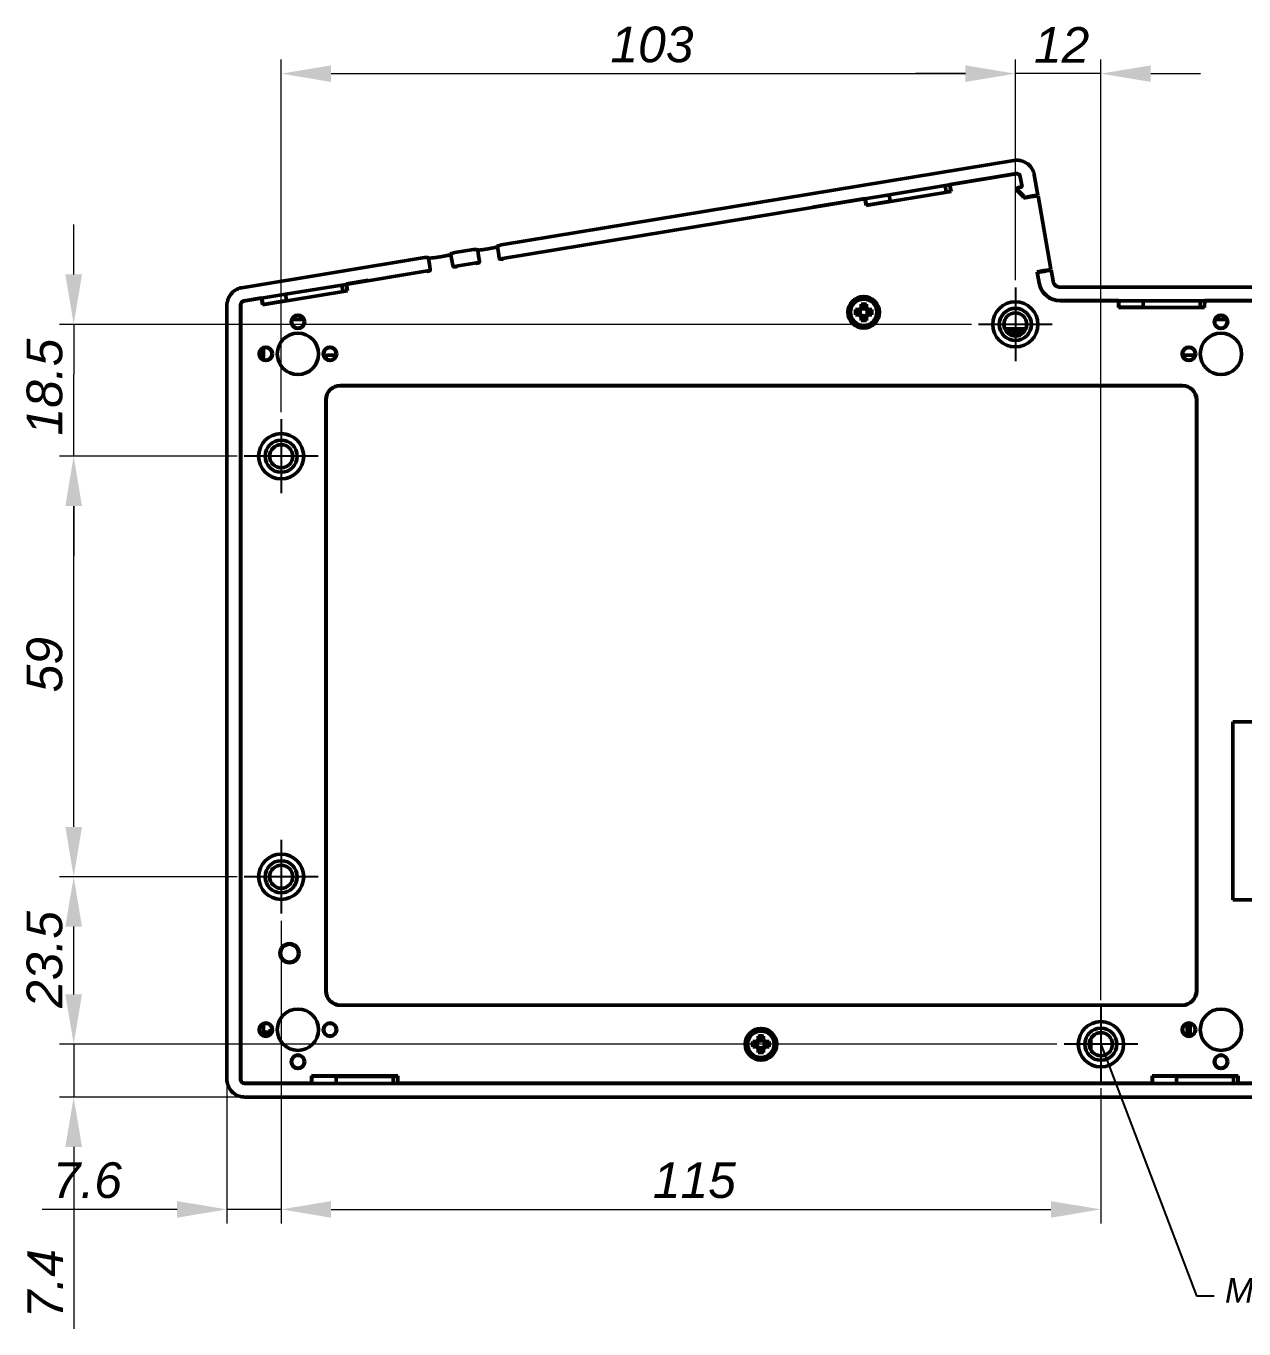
# Model space of a CAD drawing. Header units: millimetres. Extents: x 312 to 655, y 307 to 492.
# Drawn here: x 312.5 to 483.4, y 309.4 to 492.2 of the extents above; entities that cross this region are included whole.
import ezdxf

# ---------------------------------------------------------------- set-up
doc = ezdxf.new("R2010")
doc.units = ezdxf.units.MM
for name, color, linetype, lineweight in [('Center Mark(PEC)', 7, 'Continuous', 25), ('Dimensions(PEC)', 7, 'Continuous', 25), ('Symbols(PEC)', 7, 'Continuous', 25), ('Visible Edges(PEC)', 7, 'Continuous', 50)]:
    doc.layers.add(name, color=color, linetype=linetype, lineweight=lineweight)
doc.styles.add('ISO', font='')
doc.styles.get('ISO').set_extended_font_data('Arial', italic=True)
doc.dimstyles.new('PEC', dxfattribs={"dimtxt": 5, "dimasz": 7, "dimexe": 2, "dimexo": 1, "dimgap": 1.5, "dimtad": 1, "dimdec": 1, "dimrnd": 1e-08, "dimdsep": 46, "dimtxsty": 'ISO', "dimcen": 0.09, "dimdle": 6, "dimclrd": 7, "dimclre": 7, "dimclrt": 7, "dimazin": 3, "dimtfac": 0.5, "dimtdec": 3, "dimtmove": 0, "dimatfit": 3, "dimfxl": 1, "dimtolj": 1, "dimlwd": 15, "dimlwe": 15, "dimarcsym": 0})
doc.dimstyles.new('PEC$7', dxfattribs={"dimtxt": 5, "dimasz": 2.5, "dimexe": 2, "dimexo": 1, "dimgap": 1.5, "dimtad": 1, "dimdec": 1, "dimrnd": 1e-08, "dimdsep": 46, "dimtxsty": 'ISO', "dimcen": 0.09, "dimdle": 6, "dimclrd": 7, "dimclre": 7, "dimclrt": 7, "dimazin": 3, "dimtfac": 0.5, "dimtdec": 3, "dimtmove": 0, "dimatfit": 3, "dimfxl": 1, "dimtolj": 1, "dimlwd": 25, "dimlwe": 15, "dimarcsym": 0})

# ---------------------------------------------------------------- blocks, each defined once
blk = doc.blocks.new('*D22')
at = {"layer": 'Defpoints', "color": 0, "linetype": 'Continuous', "transparency": 16777216}
for p in [(348.28, 367.65), (463.28, 344.15), (463.28, 326.15)]:
    blk.add_point(p, dxfattribs=at)
at = {"layer": 'Dimensions(PEC)', "color": 7, "linetype": 'Continuous', "lineweight": 15, "transparency": 16777216}
for p, q in [((348.28, 366.65), (348.28, 324.15)), ((463.28, 343.15), (463.28, 324.15)), ((355.28, 326.15), (456.28, 326.15))]:
    blk.add_line(p, q, dxfattribs=at)
at = {"layer": 'Dimensions(PEC)', "color": 7, "linetype": 'Continuous', "transparency": 16777216}
for points in [[(355.28, 327.31), (355.28, 324.98), (348.28, 326.15)], [(456.28, 327.31), (456.28, 324.98), (463.28, 326.15)]]:
    blk.add_solid(points, dxfattribs=at)
at = {"layer": 'Dimensions(PEC)', "color": 7, "linetype": 'Continuous', "lineweight": 18, "transparency": 16777216, "insert": (400.42, 332.75), "char_height": 5, "attachment_point": 1, "style": 'ISO'}
blk.add_mtext('\\A1;115', dxfattribs=at)
blk = doc.blocks.new('*D23')
at = {"layer": 'Defpoints', "color": 0, "linetype": 'Continuous', "transparency": 16777216}
for p in [(451.28, 485.5), (451.28, 455.5), (348.28, 437)]:
    blk.add_point(p, dxfattribs=at)
at = {"layer": 'Dimensions(PEC)', "color": 7, "linetype": 'Continuous', "lineweight": 15, "transparency": 16777216}
for p, q in [((348.28, 438), (348.28, 487.5)), ((451.28, 456.5), (451.28, 487.5)), ((355.28, 485.5), (444.28, 485.5))]:
    blk.add_line(p, q, dxfattribs=at)
at = {"layer": 'Dimensions(PEC)', "color": 7, "linetype": 'Continuous', "transparency": 16777216}
for points in [[(355.28, 486.66), (355.28, 484.33), (348.28, 485.5)], [(444.28, 486.66), (444.28, 484.33), (451.28, 485.5)]]:
    blk.add_solid(points, dxfattribs=at)
at = {"layer": 'Dimensions(PEC)', "color": 7, "linetype": 'Continuous', "lineweight": 18, "transparency": 16777216, "insert": (394.47, 492.1), "char_height": 5, "attachment_point": 1, "style": 'ISO'}
blk.add_mtext('\\A1;103', dxfattribs=at)
blk = doc.blocks.new('*D24')
at = {"layer": 'Defpoints', "color": 0, "linetype": 'Continuous', "transparency": 16777216}
for p in [(451.28, 485.5), (451.28, 455.5), (463.28, 354.5)]:
    blk.add_point(p, dxfattribs=at)
at = {"layer": 'Dimensions(PEC)', "color": 7, "linetype": 'Continuous', "lineweight": 15, "transparency": 16777216}
for p, q in [((451.28, 456.5), (451.28, 487.5)), ((463.28, 355.5), (463.28, 487.5)), ((444.28, 485.5), (437.28, 485.5)), ((463.28, 485.5), (451.28, 485.5)), ((470.28, 485.5), (477.28, 485.5))]:
    blk.add_line(p, q, dxfattribs=at)
at = {"layer": 'Dimensions(PEC)', "color": 7, "linetype": 'Continuous', "transparency": 16777216}
for points in [[(444.28, 486.66), (444.28, 484.33), (451.28, 485.5)], [(470.28, 486.66), (470.28, 484.33), (463.28, 485.5)]]:
    blk.add_solid(points, dxfattribs=at)
at = {"layer": 'Dimensions(PEC)', "color": 7, "linetype": 'Continuous', "lineweight": 18, "transparency": 16777216, "insert": (453.89, 492.02), "char_height": 5, "attachment_point": 1, "style": 'ISO'}
blk.add_mtext('\\A1;12', dxfattribs=at)
blk = doc.blocks.new('*D25')
at = {"layer": 'Defpoints', "color": 0, "linetype": 'Continuous', "transparency": 16777216}
for p in [(348.28, 367.65), (340.67, 344.41), (348.28, 326.15)]:
    blk.add_point(p, dxfattribs=at)
at = {"layer": 'Dimensions(PEC)', "color": 7, "linetype": 'Continuous', "lineweight": 15, "transparency": 16777216}
for p, q in [((348.28, 366.65), (348.28, 324.15)), ((340.67, 343.41), (340.67, 324.15)), ((333.67, 326.15), (314.73, 326.15)), ((348.28, 326.15), (340.67, 326.15)), ((355.28, 326.15), (362.28, 326.15))]:
    blk.add_line(p, q, dxfattribs=at)
at = {"layer": 'Dimensions(PEC)', "color": 7, "linetype": 'Continuous', "transparency": 16777216}
for points in [[(333.67, 327.31), (333.67, 324.98), (340.67, 326.15)], [(355.28, 327.31), (355.28, 324.98), (348.28, 326.15)]]:
    blk.add_solid(points, dxfattribs=at)
at = {"layer": 'Dimensions(PEC)', "color": 7, "linetype": 'Continuous', "lineweight": 18, "transparency": 16777216, "insert": (316.23, 332.75), "char_height": 5, "attachment_point": 1, "style": 'ISO'}
blk.add_mtext('\\A1;7.6', dxfattribs=at)
blk = doc.blocks.new('*D26')
at = {"layer": 'Defpoints', "color": 0, "linetype": 'Continuous', "transparency": 16777216}
for p in [(319.17, 349.32), (458.11, 349.32), (343.17, 341.91)]:
    blk.add_point(p, dxfattribs=at)
at = {"layer": 'Dimensions(PEC)', "color": 7, "linetype": 'Continuous', "lineweight": 15, "transparency": 16777216}
for p, q in [((319.17, 356.32), (319.17, 363.32)), ((457.11, 349.32), (317.17, 349.32)), ((319.17, 349.32), (319.17, 341.91)), ((342.17, 341.91), (317.17, 341.91)), ((319.17, 334.91), (319.17, 309.37))]:
    blk.add_line(p, q, dxfattribs=at)
at = {"layer": 'Dimensions(PEC)', "color": 7, "linetype": 'Continuous', "transparency": 16777216}
for points in [[(318, 356.32), (320.34, 356.32), (319.17, 349.32)], [(318, 334.91), (320.34, 334.91), (319.17, 341.91)]]:
    blk.add_solid(points, dxfattribs=at)
at = {"layer": 'Dimensions(PEC)', "color": 7, "linetype": 'Continuous', "lineweight": 18, "transparency": 16777216, "insert": (312.67, 310.87), "char_height": 5, "attachment_point": 1, "rotation": 90, "style": 'ISO'}
blk.add_mtext('\\A1;7.4', dxfattribs=at)
blk = doc.blocks.new('*D27')
at = {"layer": 'Defpoints', "color": 0, "linetype": 'Continuous', "transparency": 16777216}
for p in [(319.17, 372.82), (343.11, 372.82), (458.11, 349.32)]:
    blk.add_point(p, dxfattribs=at)
at = {"layer": 'Dimensions(PEC)', "color": 7, "linetype": 'Continuous', "lineweight": 15, "transparency": 16777216}
for p, q in [((342.11, 372.82), (317.17, 372.82)), ((319.17, 356.32), (319.17, 365.82)), ((457.11, 349.32), (317.17, 349.32))]:
    blk.add_line(p, q, dxfattribs=at)
at = {"layer": 'Dimensions(PEC)', "color": 7, "linetype": 'Continuous', "transparency": 16777216}
for points in [[(318, 365.82), (320.34, 365.82), (319.17, 372.82)], [(318, 356.32), (320.34, 356.32), (319.17, 349.32)]]:
    blk.add_solid(points, dxfattribs=at)
at = {"layer": 'Dimensions(PEC)', "color": 7, "linetype": 'Continuous', "lineweight": 18, "transparency": 16777216, "insert": (312.56, 354.42), "char_height": 5, "attachment_point": 1, "rotation": 90, "style": 'ISO'}
blk.add_mtext('\\A1;23.5', dxfattribs=at)
blk = doc.blocks.new('*D28')
at = {"layer": 'Defpoints', "color": 0, "linetype": 'Continuous', "transparency": 16777216}
for p in [(319.17, 431.82), (343.11, 431.82), (343.11, 372.82)]:
    blk.add_point(p, dxfattribs=at)
at = {"layer": 'Dimensions(PEC)', "color": 7, "linetype": 'Continuous', "lineweight": 15, "transparency": 16777216}
for p, q in [((342.11, 431.82), (317.17, 431.82)), ((319.17, 379.82), (319.17, 424.82)), ((342.11, 372.82), (317.17, 372.82))]:
    blk.add_line(p, q, dxfattribs=at)
at = {"layer": 'Dimensions(PEC)', "color": 7, "linetype": 'Continuous', "transparency": 16777216}
for points in [[(318, 424.82), (320.34, 424.82), (319.17, 431.82)], [(318, 379.82), (320.34, 379.82), (319.17, 372.82)]]:
    blk.add_solid(points, dxfattribs=at)
at = {"layer": 'Dimensions(PEC)', "color": 7, "linetype": 'Continuous', "lineweight": 18, "transparency": 16777216, "insert": (312.56, 398.69), "char_height": 5, "attachment_point": 1, "rotation": 90, "style": 'ISO'}
blk.add_mtext('\\A1;59', dxfattribs=at)
blk = doc.blocks.new('*D29')
at = {"layer": 'Defpoints', "color": 0, "linetype": 'Continuous', "transparency": 16777216}
for p in [(319.17, 450.32), (446.11, 450.32), (343.11, 431.82)]:
    blk.add_point(p, dxfattribs=at)
at = {"layer": 'Dimensions(PEC)', "color": 7, "linetype": 'Continuous', "lineweight": 15, "transparency": 16777216}
for p, q in [((319.17, 457.32), (319.17, 464.32)), ((445.11, 450.32), (317.17, 450.32)), ((319.17, 450.32), (319.17, 443.32)), ((319.17, 438.82), (319.17, 443.32)), ((319.17, 431.82), (319.17, 438.82)), ((342.11, 431.82), (317.17, 431.82)), ((319.17, 424.82), (319.17, 417.82))]:
    blk.add_line(p, q, dxfattribs=at)
at = {"layer": 'Dimensions(PEC)', "color": 7, "linetype": 'Continuous', "transparency": 16777216}
for points in [[(318, 457.32), (320.34, 457.32), (319.17, 450.32)], [(318, 424.82), (320.34, 424.82), (319.17, 431.82)]]:
    blk.add_solid(points, dxfattribs=at)
at = {"layer": 'Dimensions(PEC)', "color": 7, "linetype": 'Continuous', "lineweight": 18, "transparency": 16777216, "insert": (312.56, 434.73), "char_height": 5, "attachment_point": 1, "rotation": 90, "style": 'ISO'}
blk.add_mtext('\\A1;18.5', dxfattribs=at)

msp = doc.modelspace()

# ---------------------------------------------------------------- linework, layer by layer
at = {"layer": 'Center Mark(PEC)', "linetype": 'Continuous'}
for p, q in [((451.28, 455.5), (451.28, 445.15)), ((456.46, 450.32), (446.11, 450.32)), ((348.28, 437), (348.28, 426.65)), ((353.46, 431.82), (343.11, 431.82)), ((348.28, 378), (348.28, 367.65)), ((353.46, 372.82), (343.11, 372.82)), ((463.28, 354.5), (463.28, 344.15)), ((468.46, 349.32), (458.11, 349.32))]:
    msp.add_line(p, q, dxfattribs=at)
at = {"layer": 'Visible Edges(PEC)'}
for p, q in [((451.08, 473.32), (379.13, 461.47)), ((441.45, 469.8), (451.41, 471.44)), ((442.11, 469.96), (451.4, 471.49)), ((442.11, 469.96), (442.28, 468.97)), ((451.98, 471.08), (452.21, 469.75)), ((451.98, 471.03), (452.24, 469.6)), ((454.44, 468.45), (453.94, 471.29)), ((379.05, 459.51), (433.56, 468.49)), ((422.82, 466.78), (430.18, 467.99)), ((430.34, 467), (430.18, 467.99)), ((442.28, 468.97), (430.34, 467)), ((433.56, 468.49), (441.45, 469.8)), ((433.7, 467.63), (433.56, 468.49)), ((441.45, 469.8), (441.59, 468.93)), ((441.59, 468.93), (441.6, 468.9)), ((441.6, 468.9), (442.22, 469.01)), ((441.6, 468.9), (441.6, 468.89)), ((442.22, 469.01), (442.1, 469.74)), ((442.28, 468.97), (442.22, 469.01)), ((451.5, 469.19), (451.48, 469.32)), ((452.34, 468.31), (451.54, 469.11)), ((451.57, 469.33), (451.59, 469.23)), ((451.6, 469.49), (452.09, 469.58)), ((451.63, 469.15), (452.46, 468.32)), ((452.24, 469.6), (451.69, 469.51)), ((451.74, 468.98), (451.76, 468.89)), ((452.38, 468.23), (452.42, 468.01)), ((452.41, 468.05), (452.5, 468.13)), ((453.47, 468.2), (452.42, 468.01)), ((452.46, 468.32), (452.5, 468.13)), ((453.46, 468.3), (452.5, 468.13)), ((454.44, 468.45), (454.32, 468.34)), ((456.28, 458.05), (454.46, 468.36)), ((430.26, 467.79), (430.38, 467.06)), ((430.34, 467), (430.38, 467.06)), ((430.38, 467.06), (433.7, 467.6)), ((433.7, 467.6), (433.7, 467.63)), ((433.71, 467.59), (433.7, 467.6)), ((375.27, 460.83), (372.62, 460.39)), ((375.67, 460.85), (375.59, 460.84)), ((375.85, 460.72), (375.98, 459.93)), ((378.75, 460.39), (378.62, 461.18)), ((378.83, 461.37), (378.75, 461.36)), ((368.37, 459.69), (342.76, 455.47)), ((368.76, 459.71), (368.68, 459.7)), ((368.95, 459.58), (369.08, 458.79)), ((372.23, 459.31), (372.1, 460.1)), ((372.23, 459.31), (372.36, 458.56)), ((372.31, 460.3), (372.24, 460.29)), ((372.54, 458.44), (375.97, 459)), ((375.91, 458.93), (375.98, 458.94)), ((376.11, 459.17), (375.98, 459.93)), ((376.12, 459.12), (376.11, 459.17)), ((378.75, 460.39), (378.87, 459.63)), ((378.87, 459.63), (378.88, 459.58)), ((379.06, 459.45), (379.14, 459.46)), ((356.79, 455.84), (369.07, 457.86)), ((369, 457.79), (369.08, 457.8)), ((369.2, 458.03), (369.08, 458.79)), ((369.21, 457.98), (369.2, 458.03)), ((372.36, 458.56), (372.37, 458.51)), ((372.55, 458.37), (372.63, 458.39)), ((454.34, 457.69), (455.3, 457.86)), ((454.34, 457.69), (454.61, 456.16)), ((454.35, 457.59), (455.31, 457.76)), ((454.35, 457.59), (454.62, 456.1)), ((456.15, 458.02), (456.29, 457.95)), ((456.58, 456.36), (456.29, 457.95)), ((348.9, 454.54), (356.79, 455.84)), ((356.93, 454.98), (356.79, 455.84)), ((357.55, 455.05), (357.42, 455.78)), ((357.44, 456), (360.47, 456.5)), ((357.44, 456), (357.6, 455.01)), ((489.1, 455.53), (457.56, 455.53)), ((343.01, 453.57), (348.9, 454.54)), ((343.05, 453.63), (345.5, 454.03)), ((345.67, 453.04), (345.5, 454.03)), ((345.59, 453.83), (345.71, 453.1)), ((357.6, 455.01), (345.67, 453.04)), ((345.71, 453.1), (349.05, 453.65)), ((348.9, 454.54), (349.04, 453.68)), ((349.05, 453.65), (349.04, 453.68)), ((349.05, 453.65), (349.05, 453.64)), ((356.93, 454.98), (356.94, 454.95)), ((356.94, 454.95), (357.55, 455.05)), ((356.94, 454.94), (356.94, 454.95)), ((357.6, 455.01), (357.55, 455.05)), ((457.56, 453.68), (465.75, 453.68)), ((457.57, 453.61), (469.2, 453.61)), ((465.75, 452.67), (465.75, 453.68)), ((465.8, 453.45), (465.8, 452.72)), ((469.2, 453.61), (477.2, 453.61)), ((469.2, 453.61), (469.2, 452.74)), ((477.2, 453.61), (487.91, 453.61)), ((477.2, 452.74), (477.2, 453.61)), ((477.8, 452.72), (477.8, 453.45)), ((477.85, 453.68), (477.84, 452.67)), ((477.85, 453.68), (487.39, 453.68)), ((340.67, 453.01), (340.67, 344.41)), ((342.59, 344.33), (342.59, 453.08)), ((342.63, 344.36), (342.63, 453.14)), ((345.67, 453.04), (345.71, 453.1)), ((428.86, 452.39), (429.38, 452.39)), ((429.38, 451.65), (428.86, 451.65)), ((429.45, 452.23), (428.94, 452.23)), ((428.94, 451.81), (429.45, 451.81)), ((429.38, 452.39), (429.64, 452.65)), ((429.64, 451.39), (429.38, 451.65)), ((429.8, 452.58), (429.45, 452.23)), ((429.45, 452.23), (429.45, 452.23)), ((429.45, 451.81), (429.8, 451.46)), ((429.51, 452.29), (429.51, 451.75)), ((429.64, 452.65), (429.64, 453.17)), ((430.29, 452.52), (429.74, 452.52)), ((429.8, 453.09), (429.8, 452.59)), ((430.22, 452.59), (430.22, 453.09)), ((430.22, 452.58), (430.22, 452.59)), ((430.58, 452.23), (430.22, 452.58)), ((430.22, 451.46), (430.58, 451.81)), ((430.39, 453.17), (430.39, 452.65)), ((430.39, 452.65), (430.65, 452.39)), ((430.65, 451.65), (430.39, 451.39)), ((430.51, 451.75), (430.51, 452.29)), ((431.09, 452.23), (430.58, 452.23)), ((430.58, 451.81), (431.09, 451.81)), ((430.58, 451.81), (430.58, 451.81)), ((430.65, 452.39), (431.17, 452.39)), ((431.17, 451.65), (430.65, 451.65)), ((465.75, 452.67), (465.8, 452.72)), ((477.84, 452.67), (465.75, 452.67)), ((465.8, 452.72), (469.2, 452.72)), ((469.2, 452.71), (469.2, 452.74)), ((469.2, 452.71), (469.2, 452.7)), ((477.2, 452.74), (477.2, 452.71)), ((477.2, 452.72), (477.8, 452.72)), ((477.2, 452.7), (477.2, 452.71)), ((477.84, 452.67), (477.8, 452.72)), ((349.82, 451.02), (351.44, 451.02)), ((429.64, 450.87), (429.64, 451.39)), ((429.74, 451.52), (430.29, 451.52)), ((429.8, 451.46), (429.8, 451.45)), ((429.8, 451.45), (429.8, 450.95)), ((430.22, 450.95), (430.22, 451.45)), ((430.39, 451.39), (430.39, 450.87)), ((449.78, 449.71), (452.79, 449.72)), ((480.95, 450.99), (479.3, 450.99)), ((449.94, 449.41), (452.62, 449.41)), ((452.47, 449.22), (450.09, 449.22)), ((345.78, 446.99), (345.78, 445.37)), ((354.6, 445.77), (354.6, 445.82)), ((354.6, 445.77), (354.6, 445.47)), ((354.8, 446.02), (354.85, 446.02)), ((355.99, 446.02), (354.85, 446.02)), ((476.49, 446.02), (474.76, 446.02)), ((356.58, 441.76), (474.68, 441.76)), ((474.68, 441.72), (356.58, 441.72)), ((354.55, 356.82), (354.55, 439.72)), ((354.58, 439.72), (354.58, 356.82)), ((476.68, 356.82), (476.68, 439.72)), ((476.72, 439.72), (476.72, 356.82)), ((481.78, 369.57), (481.78, 394.57)), ((481.78, 394.57), (484.78, 394.57)), ((484.78, 369.57), (481.78, 369.57)), ((356.58, 354.82), (474.68, 354.82)), ((474.68, 354.78), (356.58, 354.78)), ((345.78, 352.17), (345.78, 351.02)), ((345.78, 351.02), (345.78, 350.55)), ((345.78, 351.02), (346.52, 351.02)), ((346.52, 350.58), (346.52, 351.19)), ((346.52, 351.19), (346.99, 351.19)), ((475.4, 352.12), (475.18, 352.12)), ((475.8, 352.12), (475.4, 352.12)), ((475.4, 350.51), (475.4, 352.12)), ((476.08, 352.12), (475.8, 352.12)), ((475.8, 350.5), (475.8, 352.12)), ((414.43, 349.69), (414.95, 349.69)), ((415.02, 349.53), (414.51, 349.53)), ((414.95, 349.69), (415.21, 349.95)), ((415.37, 349.88), (415.02, 349.53)), ((415.02, 349.53), (415.02, 349.53)), ((415.08, 349.59), (415.08, 349.05)), ((415.21, 349.95), (415.21, 350.47)), ((415.86, 349.82), (415.31, 349.82)), ((415.37, 350.39), (415.37, 349.89)), ((415.79, 349.89), (415.79, 350.39)), ((415.79, 349.88), (415.79, 349.89)), ((416.15, 349.53), (415.79, 349.88)), ((415.96, 350.47), (415.96, 349.95)), ((415.96, 349.95), (416.22, 349.69)), ((416.08, 349.05), (416.08, 349.59)), ((416.66, 349.53), (416.15, 349.53)), ((416.22, 349.69), (416.74, 349.69)), ((461.8, 348.66), (461.8, 349.98)), ((461.89, 350.14), (461.89, 348.5)), ((414.95, 348.95), (414.43, 348.95)), ((414.51, 349.11), (415.02, 349.11)), ((415.21, 348.69), (414.95, 348.95)), ((415.02, 349.11), (415.37, 348.76)), ((415.21, 348.17), (415.21, 348.69)), ((415.31, 348.82), (415.86, 348.82)), ((415.37, 348.76), (415.37, 348.75)), ((415.37, 348.75), (415.37, 348.25)), ((415.79, 348.76), (416.15, 349.11)), ((415.79, 348.25), (415.79, 348.75)), ((416.22, 348.95), (415.96, 348.69)), ((415.96, 348.69), (415.96, 348.17)), ((416.15, 349.11), (416.66, 349.11)), ((416.15, 349.11), (416.15, 349.11)), ((416.74, 348.95), (416.22, 348.95)), ((355.98, 343.83), (343.09, 343.83)), ((352.54, 343.86), (343.13, 343.86)), ((352.54, 343.86), (352.54, 344.87)), ((352.54, 344.87), (364.63, 344.87)), ((352.54, 344.87), (352.58, 344.82)), ((352.55, 343.86), (352.54, 343.86)), ((364.58, 344.82), (352.58, 344.82)), ((352.58, 344.82), (352.58, 343.99)), ((355.98, 344.77), (355.98, 344.77)), ((363.98, 344.77), (355.98, 344.77)), ((355.98, 344.77), (355.98, 344.73)), ((355.98, 344.7), (355.98, 344.73)), ((355.98, 344.7), (355.98, 343.83)), ((363.98, 343.83), (355.98, 343.83)), ((363.98, 344.77), (363.98, 344.77)), ((363.98, 344.73), (363.98, 344.77)), ((363.98, 344.73), (363.98, 344.7)), ((363.98, 343.83), (363.98, 344.7)), ((473.9, 343.83), (363.98, 343.83)), ((364.63, 344.87), (364.58, 344.82)), ((364.58, 343.99), (364.58, 344.82)), ((364.63, 343.86), (364.62, 343.86)), ((364.63, 344.87), (364.63, 343.86)), ((470.46, 343.86), (364.63, 343.86)), ((470.46, 343.86), (470.46, 344.87)), ((470.46, 344.87), (482.55, 344.87)), ((470.46, 344.87), (470.5, 344.82)), ((470.47, 343.86), (470.46, 343.86)), ((482.5, 344.82), (470.5, 344.82)), ((470.5, 344.82), (470.5, 343.99)), ((473.9, 344.77), (473.9, 344.77)), ((481.9, 344.77), (473.9, 344.77)), ((473.9, 344.77), (473.9, 344.73)), ((473.9, 344.7), (473.9, 344.73)), ((473.9, 344.7), (473.9, 343.83)), ((481.9, 343.83), (473.9, 343.83)), ((481.9, 344.77), (481.9, 344.77)), ((481.9, 344.73), (481.9, 344.77)), ((481.9, 344.73), (481.9, 344.7)), ((481.9, 343.83), (481.9, 344.7)), ((492.61, 343.83), (481.9, 343.83)), ((482.55, 344.87), (482.5, 344.82)), ((482.5, 343.99), (482.5, 344.82)), ((482.55, 343.86), (482.54, 343.86)), ((482.55, 344.87), (482.55, 343.86)), ((492.1, 343.86), (482.55, 343.86)), ((343.17, 341.91), (493.8, 341.91))]:
    msp.add_line(p, q, dxfattribs=at)
for centre, radius in [((430.01, 452.02), 2.22), ((430.01, 452.02), 2.1), ((430.01, 452.02), 1.95), ((430.01, 452.02), 1.85), ((451.28, 450.32), 3.17), ((451.28, 450.32), 3.17), ((350.63, 450.68), 0.95), ((350.63, 450.68), 0.88), ((451.28, 450.32), 2.25), ((451.28, 450.32), 1.62), ((480.13, 450.68), 0.95), ((350.63, 446.18), 2.9), ((480.13, 446.18), 2.9), ((346.13, 446.18), 0.95), ((346.13, 446.18), 0.88), ((355.13, 446.18), 0.95), ((355.13, 446.18), 0.88), ((475.63, 446.18), 0.95), ((475.63, 446.18), 0.88), ((348.28, 431.82), 3.17), ((348.28, 431.82), 3.17), ((348.28, 431.82), 2.25), ((348.28, 431.82), 1.62), ((348.28, 372.82), 3.17), ((348.28, 372.82), 3.17), ((348.28, 372.82), 2.25), ((348.28, 372.82), 1.62), ((349.45, 362.09), 1.34), ((349.45, 362.09), 1.25), ((350.63, 351.36), 2.9), ((480.13, 351.36), 2.9), ((346.13, 351.36), 0.95), ((355.13, 351.36), 0.95), ((355.13, 351.36), 0.88), ((415.58, 349.32), 2.22), ((415.58, 349.32), 2.1), ((415.58, 349.32), 1.95), ((415.58, 349.32), 1.85), ((463.28, 349.32), 3.17), ((463.28, 349.32), 3.17), ((463.28, 349.32), 2.25), ((475.63, 351.36), 0.95), ((475.63, 351.36), 0.88), ((463.28, 349.32), 1.62), ((350.63, 346.86), 0.95), ((350.63, 346.86), 0.88), ((480.13, 346.86), 0.95), ((480.13, 346.86), 0.88)]:
    msp.add_circle(centre, radius, dxfattribs=at)
for centre, radius, start, end in [((451.48, 471), 0.5, 10, 99.36), ((451.62, 469.34), 0.15, 100, 190), ((451.65, 469.21), 0.15, 190, 225), ((451.72, 469.36), 0.15, 100, 190), ((451.74, 469.26), 0.15, 190, 225), ((452.06, 469.73), 0.15, 280, 10), ((452.23, 468.2), 0.15, 10, 45), ((375.69, 460.69), 0.16, 9.36, 99.36), ((378.77, 461.2), 0.16, 99.36, 189.36), ((368.79, 459.56), 0.16, 9.36, 99.36), ((372.26, 460.13), 0.16, 99.36, 189.36), ((375.96, 459.1), 0.16, 279.36, 9.36), ((379.04, 459.6), 0.16, 189.36, 279.36), ((369.05, 457.96), 0.16, 279.36, 9.36), ((372.52, 458.53), 0.16, 189.36, 279.36), ((457.56, 456.68), 3, 190, 270), ((343.13, 453.14), 0.5, 99.36, 180), ((480.13, 450.68), 0.88, 20.5409, 159.4591), ((480.13, 450.68), 0.88, 159.4591, 20.5409), ((354.85, 445.77), 0.25, 90, 180), ((354.8, 445.82), 0.2, 90, 180), ((356.58, 439.72), 2.04, 90, 180), ((356.58, 439.72), 2, 90, 180), ((474.68, 439.72), 2.04, 0, 90), ((474.68, 439.72), 2, 0, 90), ((356.58, 356.82), 2.04, 180, 270), ((356.58, 356.82), 2, 180, 270), ((474.68, 356.82), 2.04, 270, 0), ((474.68, 356.82), 2, 270, 0), ((346.13, 351.36), 0.88, 348.289, 296.386), ((346.13, 351.36), 0.88, 296.386, 348.289), ((343.13, 344.36), 0.5, 180, 270)]:
    msp.add_arc(centre, radius, start, end, dxfattribs=at)
for centre, major_axis, ratio, start_param, end_param in [((451.49, 470.94), (0.059, 0.499), 0.995881, 5.005252, 6.562643), ((451.25, 468.89), (-0.158, 0.477), 0.994372, 5.230481, 5.50007), ((451.25, 468.89), (-0.158, 0.477), 0.994372, 4.566515, 4.747143), ((453.46, 468.28), (0.985, 0.174), 0.017449, 6.256997, 7.853974), ((453.48, 468.18), (-0.985, -0.174), 0.017455, 3.141593, 4.712389), ((375.95, 459.15), (0.158, 0.026), 0.916331, 4.712389, 6.283185), ((379.03, 459.65), (-0.158, -0.026), 0.916331, 0, 1.570796), ((369.04, 458.01), (0.158, 0.026), 0.916331, 4.712389, 6.283185), ((372.52, 458.58), (-0.158, -0.026), 0.916331, 0, 1.570796), ((455.29, 457.88), (0.985, 0.174), 0.017455, 4.712389, 6.283185), ((455.31, 457.78), (-0.985, -0.173), 0.017449, 1.570804, 3.167781), ((457.57, 456.62), (-0.38, -2.99), 0.996133, 5.014933, 6.409611), ((343.09, 453.07), (-0.384, 0.326), 0.993481, 5.582694, 6.983677), ((431.02, 452.02), (0, -4.34), 0.499722, 4.626022, 4.798756), ((430.01, 451.01), (-4.34, 0), 0.499722, 4.626022, 4.798756), ((429, 452.02), (0, 4.34), 0.499722, 4.626022, 4.798756), ((430.01, 453.03), (4.34, 0), 0.499722, 4.626022, 4.798756), ((416.59, 349.32), (0, -4.34), 0.499722, 4.626022, 4.798756), ((415.58, 348.31), (-4.34, 0), 0.499722, 4.626022, 4.798756), ((414.57, 349.32), (0, 4.34), 0.499722, 4.626022, 4.798756), ((415.58, 350.33), (4.34, 0), 0.499722, 4.626022, 4.798756), ((343.09, 344.33), (-0.356, -0.356), 0.992433, 5.501585, 7.064785)]:
    msp.add_ellipse(centre, major_axis=major_axis, ratio=ratio, start_param=start_param, end_param=end_param, dxfattribs=at)
for points, knots in [([(451.08, 473.32), (451.33, 473.37), (451.6, 473.37), (452.11, 473.29), (452.36, 473.21), (452.83, 472.98), (453.04, 472.83), (453.41, 472.46), (453.57, 472.25), (453.81, 471.79), (453.9, 471.54), (453.94, 471.29)], [-0.279458, -0.279458, -0.279458, -0.279458, 0.03202, 0.03202, 0.343498, 0.343498, 0.654977, 0.654977, 0.966455, 0.966455, 1.277933, 1.277933, 1.277933, 1.277933]), ([(375.59, 460.84), (375.57, 460.84), (375.54, 460.83), (375.5, 460.83), (375.47, 460.83), (375.43, 460.83), (375.41, 460.83), (375.37, 460.83), (375.35, 460.83), (375.32, 460.83), (375.31, 460.83), (375.28, 460.83), (375.28, 460.83), (375.27, 460.83)], [0, 0, 0, 0, 0.00827171, 0.00827171, 0.0171288, 0.0171288, 0.02602144, 0.02602144, 0.03491407, 0.03491407, 0.04380671, 0.04380671, 0.04446318, 0.04446318, 0.04446318, 0.04446318]), ([(375.85, 460.74), (375.89, 460.74), (375.94, 460.74), (376.06, 460.75), (376.14, 460.76), (376.31, 460.78), (376.4, 460.79), (376.59, 460.81), (376.68, 460.83), (376.88, 460.86), (376.98, 460.87), (377.18, 460.9), (377.29, 460.92), (377.49, 460.95), (377.59, 460.97), (377.78, 461.01), (377.88, 461.03), (378.07, 461.06), (378.15, 461.08), (378.32, 461.12), (378.4, 461.14), (378.53, 461.17), (378.57, 461.18), (378.61, 461.19)], [-0.806801, -0.806801, -0.806801, -0.806801, -0.711658, -0.711658, -0.555347, -0.555347, -0.397933, -0.397933, -0.240004, -0.240004, -0.081843, -0.081843, 0.076408, 0.076408, 0.23466, 0.23466, 0.392826, 0.392826, 0.550765, 0.550765, 0.708201, 0.708201, 0.806801, 0.806801, 0.806801, 0.806801]), ([(379.13, 461.47), (379.12, 461.46), (379.11, 461.46), (379.1, 461.46), (379.09, 461.45), (379.06, 461.45), (379.05, 461.44), (379.01, 461.43), (379, 461.42), (378.96, 461.4), (378.93, 461.4), (378.89, 461.39), (378.86, 461.38), (378.83, 461.37), (378.83, 461.37), (378.83, 461.37)], [0.0060408, 0.0060408, 0.0060408, 0.0060408, 0.00839438, 0.00839438, 0.013423, 0.013423, 0.02231566, 0.02231566, 0.03120832, 0.03120832, 0.04010098, 0.04010098, 0.04899363, 0.04899363, 0.05050409, 0.05050409, 0.05050409, 0.05050409]), ([(368.68, 459.7), (368.66, 459.7), (368.64, 459.69), (368.59, 459.69), (368.57, 459.69), (368.52, 459.69), (368.5, 459.69), (368.46, 459.69), (368.45, 459.69), (368.41, 459.69), (368.4, 459.7), (368.37, 459.69), (368.37, 459.69), (368.37, 459.69)], [0, 0, 0, 0, 0.00827171, 0.00827171, 0.0171288, 0.0171288, 0.02602144, 0.02602144, 0.03491408, 0.03491408, 0.04380672, 0.04380672, 0.04446319, 0.04446319, 0.04446319, 0.04446319]), ([(368.94, 459.59), (368.97, 459.59), (369, 459.59), (369.1, 459.6), (369.18, 459.61), (369.36, 459.63), (369.46, 459.64), (369.66, 459.66), (369.76, 459.67), (369.97, 459.7), (370.08, 459.72), (370.3, 459.75), (370.41, 459.77), (370.64, 459.81), (370.75, 459.83), (370.97, 459.86), (371.08, 459.88), (371.29, 459.93), (371.39, 459.95), (371.59, 459.99), (371.68, 460.01), (371.86, 460.05), (371.94, 460.07), (372.05, 460.1), (372.08, 460.1), (372.1, 460.11)], [-0.845211, -0.845211, -0.845211, -0.845211, -0.790922, -0.790922, -0.635177, -0.635177, -0.477957, -0.477957, -0.320062, -0.320062, -0.161861, -0.161861, -0.003531, -0.003531, 0.154835, 0.154835, 0.313168, 0.313168, 0.471378, 0.471378, 0.629291, 0.629291, 0.786547, 0.786547, 0.845211, 0.845211, 0.845211, 0.845211]), ([(372.62, 460.39), (372.61, 460.39), (372.6, 460.39), (372.58, 460.38), (372.58, 460.38), (372.55, 460.37), (372.54, 460.37), (372.5, 460.35), (372.48, 460.35), (372.44, 460.33), (372.42, 460.32), (372.37, 460.31), (372.35, 460.31), (372.32, 460.3), (372.32, 460.3), (372.31, 460.3)], [0.0060408, 0.0060408, 0.0060408, 0.0060408, 0.00839438, 0.00839438, 0.013423, 0.013423, 0.02231566, 0.02231566, 0.03120832, 0.03120832, 0.04010098, 0.04010098, 0.04899363, 0.04899363, 0.05050409, 0.05050409, 0.05050409, 0.05050409]), ([(375.65, 458.87), (375.65, 458.87), (375.65, 458.87), (375.65, 458.87), (375.66, 458.87), (375.67, 458.88), (375.69, 458.88), (375.72, 458.89), (375.74, 458.89), (375.79, 458.9), (375.82, 458.91), (375.86, 458.92), (375.88, 458.92), (375.91, 458.93)], [-1.221082, -1.221082, -1.221082, -1.221082, -1.140577, -1.140577, -0.988125, -0.988125, -0.76923, -0.76923, -0.498807, -0.498807, -0.203868, -0.203868, 0, 0, 0, 0]), ([(379.14, 459.46), (379.17, 459.46), (379.2, 459.47), (379.26, 459.48), (379.29, 459.48), (379.34, 459.49), (379.36, 459.49), (379.39, 459.49), (379.4, 459.49), (379.4, 459.49), (379.4, 459.49), (379.4, 459.49), (379.4, 459.49), (379.4, 459.49)], [0, 0, 0, 0, 0.304937, 0.304937, 0.606702, 0.606702, 0.894826, 0.894826, 1.141074, 1.141074, 1.217173, 1.217173, 1.221082, 1.221082, 1.221082, 1.221082]), ([(368.74, 457.73), (368.74, 457.73), (368.74, 457.73), (368.75, 457.73), (368.75, 457.73), (368.77, 457.74), (368.78, 457.74), (368.81, 457.75), (368.83, 457.76), (368.88, 457.77), (368.91, 457.77), (368.96, 457.78), (368.98, 457.78), (369, 457.79)], [-1.221082, -1.221082, -1.221082, -1.221082, -1.140577, -1.140577, -0.988125, -0.988125, -0.76923, -0.76923, -0.498807, -0.498807, -0.203868, -0.203868, 0, 0, 0, 0]), ([(372.63, 458.39), (372.66, 458.39), (372.69, 458.4), (372.75, 458.4), (372.78, 458.41), (372.82, 458.41), (372.84, 458.41), (372.87, 458.42), (372.88, 458.42), (372.89, 458.42), (372.89, 458.42), (372.89, 458.42), (372.89, 458.42), (372.89, 458.42)], [0, 0, 0, 0, 0.304937, 0.304937, 0.606702, 0.606702, 0.894826, 0.894826, 1.141074, 1.141074, 1.217173, 1.217173, 1.221082, 1.221082, 1.221082, 1.221082]), ([(340.67, 453.01), (340.67, 453.24), (340.71, 453.48), (340.84, 453.93), (340.93, 454.14), (341.18, 454.54), (341.34, 454.72), (341.69, 455.03), (341.88, 455.16), (342.31, 455.36), (342.53, 455.43), (342.76, 455.47)], [-0.700492, -0.700492, -0.700492, -0.700492, -0.420295, -0.420295, -0.140098, -0.140098, 0.140098, 0.140098, 0.420295, 0.420295, 0.700492, 0.700492, 0.700492, 0.700492]), ([(456.58, 456.36), (456.59, 456.27), (456.62, 456.18), (456.7, 456.01), (456.76, 455.93), (456.88, 455.79), (456.95, 455.73), (457.11, 455.63), (457.2, 455.59), (457.37, 455.54), (457.47, 455.53), (457.56, 455.53)], [-1.268252, -1.268252, -1.268252, -1.268252, -0.989317, -0.989317, -0.710381, -0.710381, -0.431446, -0.431446, -0.15251, -0.15251, 0.126425, 0.126425, 0.126425, 0.126425]), ([(343.17, 341.91), (342.91, 341.91), (342.65, 341.95), (342.15, 342.11), (341.91, 342.23), (341.49, 342.54), (341.3, 342.73), (341, 343.15), (340.88, 343.39), (340.72, 343.88), (340.67, 344.14), (340.67, 344.41)], [-0.7816, -0.7816, -0.7816, -0.7816, -0.46896, -0.46896, -0.15632, -0.15632, 0.15632, 0.15632, 0.46896, 0.46896, 0.7816, 0.7816, 0.7816, 0.7816])]:
    msp.add_open_spline(points, degree=3, knots=knots, dxfattribs=at)
for points, weights in [([(428.94, 452.23), (428.9, 452.31), (428.86, 452.39)], [1, 1.00016853963, 1]), ([(428.86, 451.65), (428.9, 451.73), (428.94, 451.81)], [1, 1.00016853963, 1]), ([(429.64, 453.17), (429.72, 453.13), (429.8, 453.09)], [1, 1.00016853967, 1]), ([(430.22, 453.09), (430.3, 453.13), (430.39, 453.17)], [1, 1.00016853966, 1]), ([(431.17, 452.39), (431.13, 452.31), (431.09, 452.23)], [1, 1.00016853967, 1]), ([(431.09, 451.81), (431.13, 451.73), (431.17, 451.65)], [1, 1.00016853969, 1]), ([(429.8, 450.95), (429.72, 450.91), (429.64, 450.87)], [1, 1.00016853968, 1]), ([(430.39, 450.87), (430.3, 450.91), (430.22, 450.95)], [1, 1.00016853964, 1]), ([(414.51, 349.53), (414.47, 349.61), (414.43, 349.69)], [1, 1.00016853963, 1]), ([(415.21, 350.47), (415.29, 350.43), (415.37, 350.39)], [1, 1.00016853967, 1]), ([(415.79, 350.39), (415.87, 350.43), (415.96, 350.47)], [1, 1.00016853966, 1]), ([(416.74, 349.69), (416.7, 349.61), (416.66, 349.53)], [1, 1.00016853967, 1]), ([(414.43, 348.95), (414.47, 349.03), (414.51, 349.11)], [1, 1.00016853963, 1]), ([(415.37, 348.25), (415.29, 348.21), (415.21, 348.17)], [1, 1.00016853968, 1]), ([(415.96, 348.17), (415.87, 348.21), (415.79, 348.25)], [1, 1.00016853964, 1]), ([(416.66, 349.11), (416.7, 349.03), (416.74, 348.95)], [1, 1.00016853969, 1])]:
    msp.add_rational_spline(points, weights, degree=2, dxfattribs=at)
for points in [[(429.38, 452.39), (429.4, 452.34), (429.43, 452.28), (429.45, 452.23)], [(429.38, 451.65), (429.4, 451.7), (429.43, 451.76), (429.45, 451.81)], [(429.64, 452.65), (429.69, 452.63), (429.75, 452.61), (429.8, 452.58)], [(430.39, 452.65), (430.33, 452.63), (430.28, 452.61), (430.22, 452.58)], [(430.65, 452.39), (430.62, 452.34), (430.6, 452.28), (430.58, 452.23)], [(430.65, 451.65), (430.62, 451.7), (430.6, 451.76), (430.58, 451.81)], [(429.64, 451.39), (429.69, 451.41), (429.75, 451.43), (429.8, 451.46)], [(430.39, 451.39), (430.33, 451.41), (430.28, 451.43), (430.22, 451.46)], [(414.95, 349.69), (414.97, 349.64), (415, 349.58), (415.02, 349.53)], [(415.21, 349.95), (415.26, 349.93), (415.32, 349.91), (415.37, 349.88)], [(415.96, 349.95), (415.9, 349.93), (415.85, 349.91), (415.79, 349.88)], [(416.22, 349.69), (416.19, 349.64), (416.17, 349.58), (416.15, 349.53)], [(414.95, 348.95), (414.97, 349), (415, 349.06), (415.02, 349.11)], [(415.21, 348.69), (415.26, 348.71), (415.32, 348.73), (415.37, 348.76)], [(415.96, 348.69), (415.9, 348.71), (415.85, 348.73), (415.79, 348.76)], [(416.22, 348.95), (416.19, 349), (416.17, 349.06), (416.15, 349.11)]]:
    msp.add_open_spline(points, degree=3, dxfattribs=at)

# ---------------------------------------------------------------- texts
at = {"layer": 'Symbols(PEC)', "color": 7, "insert": (480.68, 316.54), "char_height": 3.5, "width": 123.6204, "attachment_point": 1, "style": 'ISO'}
msp.add_mtext('{\\fArial|b0|i1;\\H3.5000;M4 (maximum screw length inside the keyboard is 8 mm)}', dxfattribs=at)

# ---------------------------------------------------------------- dimensions: what is measured, and where the dimension line sits
at = {"layer": 'Dimensions(PEC)', "color": 7, "linetype": 'Continuous', "lineweight": 18}
for base, p1, p2, angle, override, picture, middle in [((451.28, 485.5), (348.28, 437), (451.28, 455.5), 180, {"dimgap": 1.5, "dimdec": 1, "dimtol": 0, "dimlim": 0, "dimtp": 0, "dimtm": 0, "dimtdec": 3, "dimtofl": 0, "dimatfit": 1}, '*D23', (399.78, 485.5)), ((451.28, 485.5), (463.28, 354.5), (451.28, 455.5), 180, {"dimgap": 1.5, "dimdec": 1, "dimtol": 0, "dimlim": 0, "dimtp": 0, "dimtm": 0, "dimtdec": 3, "dimtofl": 1, "dimatfit": 1}, '*D24', (457.28, 485.5)), ((319.17, 450.32), (343.11, 431.82), (446.11, 450.32), 90, {"dimgap": 1.5, "dimdec": 1, "dimtol": 0, "dimlim": 0, "dimtp": 0, "dimtm": 0, "dimtdec": 3, "dimtofl": 0}, '*D29', (319.17, 441.07)), ((319.17, 431.82), (343.11, 372.82), (343.11, 431.82), 90, {"dimgap": 1.5, "dimdec": 1, "dimtol": 0, "dimlim": 0, "dimtp": 0, "dimtm": 0, "dimtdec": 3, "dimtofl": 0, "dimatfit": 1}, '*D28', (319.17, 402.32)), ((319.17, 372.82), (458.11, 349.32), (343.11, 372.82), 90, {"dimgap": 1.5, "dimdec": 1, "dimtol": 0, "dimlim": 0, "dimtp": 0, "dimtm": 0, "dimtdec": 3, "dimtofl": 0, "dimatfit": 1}, '*D27', (319.17, 361.07)), ((348.28, 326.15), (340.67, 344.41), (348.28, 367.65), 180, {"dimgap": 1.5, "dimdec": 1, "dimtol": 0, "dimlim": 0, "dimtp": 0, "dimtm": 0, "dimtdec": 3, "dimtofl": 1, "dimatfit": 1}, '*D25', (320.7, 326.15)), ((463.28, 326.15), (348.28, 367.65), (463.28, 344.15), 180, {"dimgap": 1.5, "dimdec": 1, "dimtol": 0, "dimlim": 0, "dimtp": 0, "dimtm": 0, "dimtdec": 3, "dimtofl": 0, "dimatfit": 1}, '*D22', (405.78, 326.15)), ((319.17, 349.32), (343.17, 341.91), (458.11, 349.32), 270, {"dimgap": 1.5, "dimdec": 1, "dimtol": 0, "dimlim": 0, "dimtp": 0, "dimtm": 0, "dimtdec": 3, "dimtofl": 1, "dimatfit": 1}, '*D26', (319.17, 315.26))]:
    dim = msp.add_linear_dim(base=base, p1=p1, p2=p2, angle=angle, dimstyle='PEC', override=override, dxfattribs=at)
    dim.commit()
    dim.dimension.update_dxf_attribs({"geometry": picture, "text_midpoint": middle, "dimtype": 160})

# ---------------------------------------------------------------- leaders
at = {"layer": 'Symbols(PEC)', "color": 7, "linetype": 'Continuous', "lineweight": 25, "annotation_type": 0, "has_hookline": 1, "hookline_direction": 0, "text_width": 123.14}
msp.add_leader([(463.28, 349.32), (476.68, 314.04), (479.18, 314.04)], dimstyle='PEC$7', override={"dimtad": 0}, dxfattribs=at)

doc.saveas('drawing.dxf')
